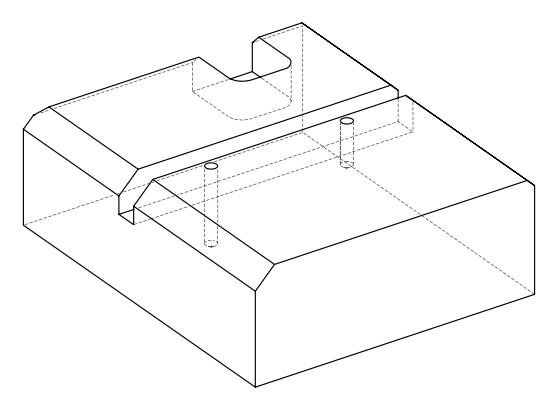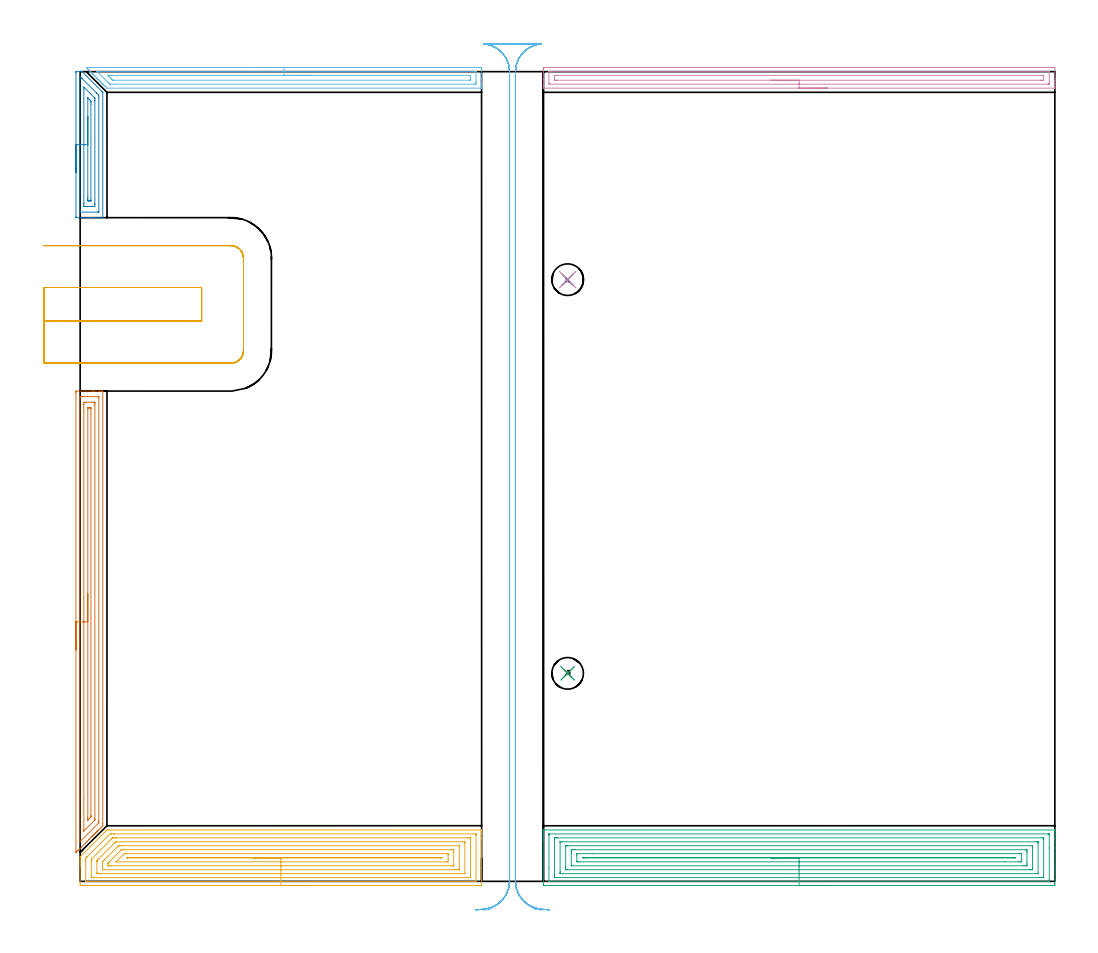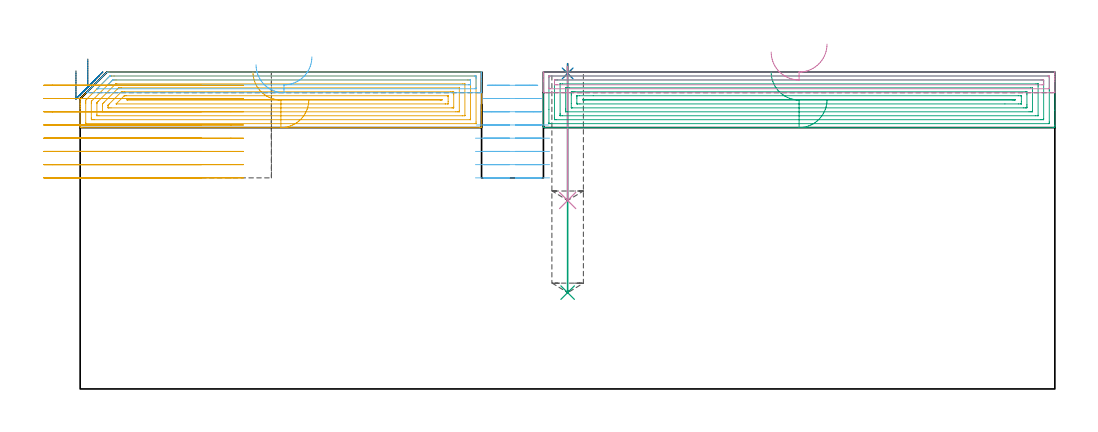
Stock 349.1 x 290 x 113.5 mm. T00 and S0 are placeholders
(PLAN: 12 operations, 3 tool changes, 53.7 min)
(1 SPOT_DRILL | STEP1POCKET | NXT0321_9005460120000 | 0.03 min | 2 mm3)
(2 SPOT_DRILL_1 | STEP1POCKET_1 | NXT0321_9005460120000 | 0.03 min | 0 mm3)
(3 DRILL_BLIND_HOLE_INTO_CENTER | STEP1POCKET | UGT0301_508 | 0.33 min | 7673 mm3)
(4 DRILL_BLIND_HOLE_INTO_CENTER_1 | STEP1POCKET_1 | UGT0301_508 | 0.19 min | 4371 mm3)
(5 AREA_MILL | FG_CHAMFER_SURFACE | UGT0205_001 | 9.24 min | 30035 mm3)
(6 AREA_MILL_1 | FG_CHAMFER_SURFACE_1 | UGT0205_001 | 3.52 min | 4064 mm3)
(7 AREA_MILL_2 | FG_CHAMFER_SURFACE_2 | UGT0205_001 | 5.34 min | 7585 mm3)
(8 AREA_MILL_3 | FG_CHAMFER_SURFACE_3 | UGT0205_001 | 1.78 min | 2482 mm3)
(9 AREA_MILL_4 | FG_CHAMFER_SURFACE_4 | UGT0205_001 | 11.91 min | 37831 mm3)
(10 AREA_MILL_5 | FG_CHAMFER_SURFACE_5 | UGT0205_001 | 4.6 min | 5143 mm3)
(11 MILL_SLOT | SLOT_PARTIAL_RECTANGULAR | UGT0201_094 | Follow Part, ap 5, ae 75% | 5.99 min | 157293 mm3)
(12 MILL_RECTANGULAR_SLOT | SLOT_RECTANGULAR | UGT0201_094 | Follow Part, ap 5, ae 75% | 10.72 min | 239551 mm3)
(TOOL NXT0321_9005460120000 | NC Spot Drill, 142deg, 12mm, Carbide, Uncoated | D12 PA142 FL30 Z2)
(TOOL UGT0301_508 | Carbide Drill 11.3 mm | D11.3 PA118 FL94 Z2)
(TOOL UGT0205_001 | Chamfer Mill 20 x 3 x 45 deg. | D20 FL50 Z2)
(TOOL UGT0201_094 | End mill 20 mm | D20 FL38 Z4)
(OP 1 SPOT_DRILL)
G17 G21 G94 G90
T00 M6
G54
G17 G0 G90 X174.6 Y74.5 S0 M3
G43 Z123.5 H0
G94 G81 G98 Z113.014 F250. R116.5
G80
M5
M2
(OP 2 SPOT_DRILL_1)
G17 G21 G94 G90
T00 M6
G54
G17 G0 G90 X174.6 Y215.5 S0 M3
G43 Z123.5 H0
G94 G81 G98 Z113.014 F250. R116.5
G80
M5
M2
(OP 3 DRILL_BLIND_HOLE_INTO_CENTER)
G17 G21 G94 G90
T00 M6
G54
G17 G0 G90 X174.6 Y74.5 S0 M3
G43 Z123.5 H0
G94 G81 G98 Z34.5 F250. R115.5
G80
M5
M2
(OP 4 DRILL_BLIND_HOLE_INTO_CENTER_1)
G17 G21 G94 G90
T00 M6
G54
G17 G0 G90 X174.6 Y215.5 S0 M3
G43 Z123.5 H0
G94 G81 G98 Z67.5 F250. R115.5
G80
M5
M2
(OP 5 AREA_MILL)
G17 G21 G94 G90
T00 M6
G54
G17 G0 G90 X81.9 Y-1.5 S1061 M3
G43 Z123.5 H0
Z103.6
G94 G1 X81.862 Z102.728 F250.
X81.748 Z101.863
X81.559 Z101.012
X81.297 Z100.18
X80.963 Z99.374
X80.56 Z98.6
X80.092 Z97.864
X79.56 Z97.172
X78.971 Z96.529
X78.328 Z95.94
X77.636 Z95.408
X76.9 Z94.94
X76.126 Z94.537
X75.32 Z94.203
X74.488 Z93.941
X73.636 Z93.752
X72.772 Z93.638
X71.9 Z93.6
X0.59
X0.286 Y-1.497 Z93.602
X0.01 Y-1.492 Z93.606
X0. Y-1.211 Z93.886
Y5.33 Z100.424
Y5.932 Z101.029
Y6.222 Z101.318
Y6.824 Z101.92
Y7.113 Z102.208
Y7.691 Z102.791
Y8.45 Z103.549
X0.001 Y8.608 Z103.707
X0.01 Y8.809 Z103.905
X0.096 Y8.896 Z103.994
X0.145 Y8.945 Z104.043
X9.579 Y18.38 Z113.477
X9.604 Y18.394 Z113.492
X10.395 Y18.4 Z113.5
X143.655
X143.79 Y18.397 Z113.488
X143.793 Y18.355 Z113.447
X143.8 Y18.017 Z113.116
Y17.497 Z112.596
Y16.918 Z112.013
Y15.738 Z110.834
Y15.135 Z110.229
Y4.74 Z99.837
X143.799 Y-1.497 Z93.6
X143.798 Y-1.498 Z93.599
X143.21 Y-1.5 Z93.6
X71.9
Y-0.086 Z95.014
X2.305
X2.17 Y-0.084 Z95.016
X2.08 Y-0.082 Z95.018
X2.015 Y-0.079 Z95.021
X2.01 Y-0.07 Z95.03
X2.007 Y-0.018 Z95.082
X2.001 Y0.354 Z95.454
Y7.113 Z102.213
X2.002 Y7.484 Z102.584
X2.01 Y8.004 Z103.104
X2.02 Y8.358 Z103.458
X2.373 Y8.722 Z103.822
X2.459 Y8.809 Z103.909
X10.395 Y16.744 Z111.844
X10.484 Y16.829 Z111.929
X10.58 Y16.918 Z112.018
X11.226 Y16.979 Z112.079
X11.287 Y16.982 Z112.082
X12.111 Y16.986 Z112.086
X12.178
X141.495
X141.63 Y16.984 Z112.084
X141.72 Y16.982 Z112.082
X141.785 Y16.979 Z112.079
X141.79 Y16.97 Z112.07
X141.793 Y16.918 Z112.018
X141.799 Y16.546 Z111.646
Y0.501 Z95.601
X141.792 Y-0.018 Z95.082
X141.79 Y-0.063 Z95.037
X141.781 Y-0.079 Z95.021
X141.494 Y-0.086 Z95.014
X71.9
Y1.328 Z96.428
X5.047 Y1.329 Z96.429
X4.591 Y1.33 Z96.43
X4.156 Y1.333 Z96.433
X4.02 Y1.335 Z96.435
X4.008 Y1.609 Z96.709
X4.003 Y1.765 Z96.865
X4. Y1.92 Z97.02
Y7.268 Z102.368
X4.006 Y7.636 Z102.736
X4.01 Y7.82 Z102.92
X4.02 Y7.909 Z103.009
X4.106 Y8.004 Z103.104
X4.13 Y8.03 Z103.13
X11.287 Y15.188 Z110.288
X11.572 Y15.465 Z110.565
X11.654 Y15.542 Z110.642
X11.689 Y15.565 Z110.665
X11.747 Y15.567 Z110.667
X12.178 Y15.57 Z110.67
X12.634 Y15.571 Z110.671
X13.069 Y15.572 Z110.672
X138.753 Y15.571 Z110.671
X139.209 Y15.57 Z110.67
X139.644 Y15.567 Z110.667
X139.78 Y15.565 Z110.665
X139.792 Y15.291 Z110.391
X139.797 Y15.135 Z110.235
X139.799 Y14.98 Z110.08
X139.8 Y1.609 Z96.709
X139.796 Y1.453 Z96.553
X139.79 Y1.35 Z96.45
X139.785 Y1.334 Z96.434
X139.779 Y1.332 Z96.432
X139.753 Y1.33 Z96.43
X139.644 Y1.329 Z96.429
X71.9 Y1.328 Z96.428
Y2.743 Z97.843
X6.743
X6.022 Y2.749 Z97.849
X6.01 Y2.751 Z97.851
X6.006 Y2.769 Z97.869
X6.002 Y2.817 Z97.917
X6. Y2.912 Z98.012
Y3.103 Z98.203
Y7.051 Z102.151
X6.001 Y7.113 Z102.213
X6.005 Y7.32 Z102.42
X6.01 Y7.423 Z102.523
X6.026 Y7.466 Z102.566
X6.057 Y7.5 Z102.6
X6.247 Y7.696 Z102.796
X6.553 Y8.004 Z103.104
X12.178 Y13.629 Z108.729
X12.488 Y13.934 Z109.034
X12.688 Y14.127 Z109.227
X12.722 Y14.151 Z109.251
X12.768 Y14.153 Z109.253
X12.868 Y14.156 Z109.256
X13.069 Y14.157 Z109.257
X13.156
X137.057
X137.778 Y14.151 Z109.251
X137.79 Y14.149 Z109.249
X137.794 Y14.131 Z109.231
X137.798 Y14.083 Z109.183
X137.8 Y13.988 Z109.088
Y13.796 Z108.896
Y2.925 Z98.025
X137.798 Y2.821 Z97.921
X137.794 Y2.77 Z97.87
X137.79 Y2.75 Z97.85
X137.77 Y2.748 Z97.848
X136.97 Y2.743 Z97.843
X136.883
X71.9
Y4.157 Z99.257
X8.003
X8.001 Y4.159 Z99.259
X8. Y6.222 Z101.322
X8.003 Y6.831 Z101.931
X8.01 Y6.973 Z102.073
X8.014 Y7.004 Z102.104
X8.039 Y7.033 Z102.133
X8.114 Y7.113 Z102.213
X8.362 Y7.364 Z102.464
X8.613 Y7.615 Z102.715
X13.265 Y12.266 Z107.366
X13.463 Y12.461 Z107.561
X13.716 Y12.706 Z107.806
X13.754 Y12.736 Z107.836
X13.82 Y12.738 Z107.838
X13.961 Y12.74 Z107.84
X14.571 Y12.743 Z107.843
X14.852
X135.797
X135.799 Y12.741 Z107.841
Y4.439 Z99.539
X135.798 Y4.286 Z99.386
X135.794 Y4.209 Z99.309
X135.79 Y4.173 Z99.273
X135.783 Y4.164 Z99.264
X135.751 Y4.162 Z99.262
X135.468 Y4.158 Z99.258
X135.187 Y4.157 Z99.257
X134.578
X71.9
Y5.571 Z100.671
X11.046
X10.395 Y5.572 Z100.672
X10.151 Y5.574 Z100.674
X10.048 Y5.578 Z100.678
X10.009 Y5.584 Z100.684
X10.007 Y5.606 Z100.706
X10.002 Y5.724 Z100.824
Y6.222 Z101.322
X10.005 Y6.419 Z101.519
X10.01 Y6.517 Z101.617
X10.018 Y6.558 Z101.658
X10.037 Y6.58 Z101.68
X10.395 Y6.947 Z102.047
X10.478 Y7.03 Z102.13
X14.49 Y11.041 Z106.141
X14.612 Y11.162 Z106.262
X14.712 Y11.257 Z106.357
X14.777 Y11.317 Z106.417
X14.852 Y11.322 Z106.422
X15.097 Y11.325 Z106.425
X15.744 Y11.328 Z106.428
X15.985 Y11.329 Z106.429
X132.754
X133.405 Y11.328 Z106.428
X133.649 Y11.325 Z106.425
X133.752 Y11.322 Z106.422
X133.791 Y11.316 Z106.416
X133.793 Y11.294 Z106.394
X133.798 Y11.176 Z106.276
X133.8 Y10.678 Z105.778
Y10.283 Z105.383
X133.799 Y5.827 Z100.927
X133.795 Y5.694 Z100.794
X133.79 Y5.59 Z100.69
X133.783 Y5.577 Z100.677
X133.769 Y5.575 Z100.675
X133.73 Y5.573 Z100.673
X133.405 Y5.571 Z100.671
X133.164
X71.9
Y6.985 Z102.085
X13.069 Y6.986 Z102.086
X12.942 Y6.987 Z102.087
X12.907 Y6.989 Z102.089
X12.9 Y6.99 Z102.09
X12.926 Y7.021 Z102.121
X12.981 Y7.083 Z102.183
X13.01 Y7.113 Z102.213
X13.04 Y7.143 Z102.243
X15.744 Y9.845 Z104.945
X15.799 Y9.892 Z104.992
X15.82 Y9.908 Z105.008
X15.84 Y9.91 Z105.01
X15.935 Y9.913 Z105.013
X16.125 Y9.914 Z105.014
X16.507 Y9.915 Z105.015
X131.495 Y9.914 Z105.014
X131.622 Y9.913 Z105.013
X131.749 Y9.91 Z105.01
X131.779 Y9.908 Z105.008
X131.79 Y9.892 Z104.992
X131.795 Y9.846 Z104.946
X131.798 Y9.787 Z104.887
X131.8 Y9.609 Z104.709
Y7.827 Z102.927
X131.793 Y7.113 Z102.213
X131.79 Y7.025 Z102.125
X131.783 Y6.992 Z102.092
X131.745 Y6.99 Z102.09
X131.622 Y6.988 Z102.088
X130.858 Y6.985 Z102.085
X130.73
X71.9
Y8.399 Z103.499
X17.03 Y8.4 Z103.5
X16.98 Y8.401 Z103.501
X16.88 Y8.407 Z103.507
X16.772 Y8.415 Z103.515
X16.801 Y8.448 Z103.548
X16.832 Y8.479 Z103.579
X16.846 Y8.488 Z103.588
X16.88 Y8.493 Z103.593
X16.98 Y8.499 Z103.599
X17.031 Y8.5 Z103.6
X128.948
X129.347 Y8.497 Z103.597
X129.443 Y8.493 Z103.593
X129.749 Y8.45 Z103.55
X129.438 Y8.406 Z103.506
X129.049 Y8.401 Z103.501
X128.948 Y8.4 Z103.5
X71.9 Y8.399 Z103.499
X71.028 Z103.538
X70.164 Z103.651
X69.312 Z103.84
X68.48 Z104.103
X67.674 Z104.436
X66.9 Z104.839
X66.164 Z105.308
X65.472 Z105.839
X64.829 Z106.428
X64.24 Z107.072
X63.708 Z107.764
X63.24 Z108.499
X62.837 Z109.273
X62.503 Z110.079
X62.241 Z110.911
X62.052 Z111.763
X61.938 Z112.628
X61.9 Z113.499
G0 Z123.5
M5
M2
(OP 6 AREA_MILL_1)
G17 G21 G94 G90
T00 M6
G54
G17 G0 G90 X63. Y291.5 S1061 M3
G43 Z123.5 H0
Z116.1
G94 G1 X63.038 Z115.228 F250.
X63.152 Z114.364
X63.341 Z113.512
X63.603 Z112.68
X63.937 Z111.874
X64.34 Z111.1
X64.808 Z110.364
X65.34 Z109.672
X65.929 Z109.029
X66.572 Z108.44
X67.264 Z107.908
X68. Z107.44
X68.774 Z107.037
X69.58 Z106.703
X70.412 Z106.441
X71.263 Z106.252
X72.128 Z106.138
X73. Z106.1
X142.59
X143.174 Y291.498 Z106.102
X143.751 Y291.493 Z106.104
X143.792 Y291.492 Z106.106
X143.8 Y290.918 Z106.679
Y287.355 Z110.24
Y285.93 Z111.666
Y285.573 Z112.022
Y284.859 Z112.741
Y284.567 Z113.033
Y284.155 Z113.436
X143.79 Y284.103 Z113.488
X143.621 Y284.1 Z113.5
X9.978
X9.597 Y284.105 Z113.491
X9.484 Y284.215 Z113.382
X9.016 Y284.682 Z112.914
X8.951 Y284.748 Z112.851
X8.786 Y284.914 Z112.685
X8.719 Y284.979 Z112.617
X8.656 Y285.044 Z112.555
X8.488 Y285.212 Z112.387
X8.422 Y285.276 Z112.32
X8.36 Y285.34 Z112.259
X8.19 Y285.51 Z112.089
X8.125 Y285.573 Z112.024
X8.064 Y285.636 Z111.963
X7.892 Y285.808 Z111.791
X7.829 Y285.87 Z111.727
X7.768 Y285.932 Z111.667
X7.594 Y286.106 Z111.493
X7.532 Y286.167 Z111.43
X7.472 Y286.228 Z111.371
X7.296 Y286.404 Z111.195
X7.235 Y286.464 Z111.133
X7.176 Y286.523 Z111.076
X6.998 Y286.702 Z110.897
X6.938 Y286.761 Z110.836
X6.88 Y286.819 Z110.78
X6.7 Y287. Z110.599
X6.641 Y287.058 Z110.539
X6.584 Y287.115 Z110.484
X6.402 Y287.298 Z110.301
X6.344 Y287.355 Z110.242
X6.288 Y287.411 Z110.188
X6.104 Y287.596 Z110.003
X6.047 Y287.652 Z109.945
X5.992 Y287.707 Z109.892
X5.806 Y287.894 Z109.705
X5.75 Y287.948 Z109.648
X5.697 Y288.003 Z109.596
X5.508 Y288.192 Z109.407
X5.453 Y288.245 Z109.351
X5.401 Y288.299 Z109.3
X5.21 Y288.49 Z109.109
X5.156 Y288.542 Z109.055
X5.105 Y288.595 Z109.004
X4.912 Y288.788 Z108.811
X4.859 Y288.839 Z108.758
X4.809 Y288.891 Z108.708
X4.614 Y289.085 Z108.513
X4.562 Y289.136 Z108.461
X4.513 Y289.187 Z108.412
X4.316 Y289.383 Z108.215
X4.266 Y289.433 Z108.164
X4.217 Y289.482 Z108.117
X4.018 Y289.681 Z107.918
X3.969 Y289.73 Z107.867
X3.921 Y289.778 Z107.821
X3.72 Y289.979 Z107.62
X3.672 Y290.027 Z107.57
X3.625 Y290.074 Z107.525
X3.422 Y290.277 Z107.322
X3.375 Y290.324 Z107.273
X3.329 Y290.37 Z107.229
X3.124 Y290.575 Z107.024
X3.078 Y290.621 Z106.976
X3.033 Y290.666 Z106.933
X2.826 Y290.873 Z106.726
X2.781 Y290.918 Z106.679
X2.652 Y291.048 Z106.552
X2.528 Y291.172 Z106.428
X2.336 Y291.363 Z106.235
X2.23 Y291.473 Z106.125
X2.217 Y291.494 Z106.103
X2.23 Y291.499 Z106.099
X2.437 Y291.5 Z106.1
X73.
Y290.086 Z107.514
X141.445 Y290.085 Z107.515
X141.563 Y290.083 Z107.517
X141.789 Y290.079 Z107.521
X141.791 Y290.027 Z107.573
X141.798 Y289.616 Z107.984
X141.8 Y286.464 Z111.136
X141.799 Y286.052 Z111.548
X141.792 Y285.573 Z112.027
X141.79 Y285.528 Z112.072
X141.621 Y285.52 Z112.08
X141.504 Y285.516 Z112.084
X141.445 Y285.515 Z112.085
X141.386 Y285.514 Z112.086
X10.872 Y285.515 Z112.085
X10.813 Y285.516 Z112.084
X10.695 Y285.521 Z112.079
X10.637 Y285.525 Z112.075
X10.618 Y285.539 Z112.061
X10.58 Y285.573 Z112.027
X9.978 Y286.172 Z111.428
X9.686 Y286.464 Z111.136
X6.123 Y290.027 Z107.573
X6.084 Y290.067 Z107.533
X6.075 Y290.079 Z107.521
Y290.08 Z107.52
X6.088 Y290.082 Z107.518
X6.166 Y290.084 Z107.516
X6.284 Y290.086 Z107.514
X6.343
X73.
Y288.672 Z108.928
X139.171 Y288.671 Z108.929
X139.598 Y288.669 Z108.931
X139.74 Y288.667 Z108.933
X139.783 Y288.665 Z108.935
X139.79 Y288.58 Z109.02
X139.795 Y288.447 Z109.153
X139.799 Y288.245 Z109.355
X139.8 Y288.044 Z109.556
Y287.355 Z110.245
X139.799 Y287.155 Z110.445
X139.791 Y286.953 Z110.647
X139.789 Y286.934 Z110.666
X139.783 Y286.932 Z110.668
X139.758 Y286.93 Z110.67
X139.705 Y286.929 Z110.671
X139.598
X12.192
X11.766 Y286.932 Z110.668
X11.706 Y286.935 Z110.665
X11.673 Y286.938 Z110.662
X11.641 Y286.968 Z110.632
X11.507 Y287.096 Z110.504
X11.245 Y287.355 Z110.245
X10.872 Y287.728 Z109.872
X10.356 Y288.245 Z109.355
X9.978 Y288.628 Z108.972
X9.95 Y288.665 Z108.935
X9.978 Y288.666 Z108.934
X10.445 Y288.67 Z108.93
X10.872 Y288.671 Z108.929
X11.338 Y288.672 Z108.928
X73.
X73.872 Z108.967
X74.736 Z109.08
X75.588 Z109.269
X76.42 Z109.532
X77.226 Z109.865
X78. Z110.268
X78.736 Z110.737
X79.428 Z111.268
X80.071 Z111.857
X80.66 Z112.501
X81.191 Z113.193
X81.66 Z113.928
X82.063 Z114.702
X82.397 Z115.508
X82.659 Z116.34
X82.848 Z117.192
X82.962 Z118.057
X83. Z118.928
G0 Z123.5
M5
M2
(OP 7 AREA_MILL_2)
G17 G21 G94 G90
T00 M6
G54
G17 G0 G90 X-1.5 Y82.95 S1061 M3
G43 Z123.5 H0
Z113.9
G94 G1 Y82.988 Z113.028 F250.
Y83.102 Z112.164
Y83.291 Z111.312
Y83.553 Z110.48
Y83.887 Z109.674
Y84.29 Z108.9
Y84.758 Z108.164
Y85.29 Z107.472
Y85.879 Z106.829
Y86.522 Z106.24
Y87.214 Z105.708
Y87.95 Z105.24
Y88.724 Z104.837
Y89.53 Z104.503
Y90.362 Z104.241
Y91.214 Z104.052
Y92.078 Z103.938
Y92.95 Z103.9
Y175.003
X-1.495 Y175.485 Z103.903
X-1.491 Y175.59 Z103.906
X-1.382 Y175.6 Z104.015
X4.178 Z109.573
X4.758 Z110.156
X5.057 Z110.453
X6.813 Z112.208
X7.41 Z112.809
X7.823 Z113.222
X7.964 Y175.597 Z113.356
X8.098 Y175.59 Z113.489
X8.1 Y175.448 Z113.5
Y20.708
X8.094 Y19.899 Z113.492
X8.015 Y19.816 Z113.413
X7.253 Y19.051 Z112.649
X6.511 Y18.31 Z111.908
X6.374 Y18.172 Z111.77
X6.234 Y18.032 Z111.631
X6.078 Y17.877 Z111.476
X5.935 Y17.733 Z111.331
X5.788 Y17.587 Z111.185
X5.645 Y17.444 Z111.043
X5.496 Y17.294 Z110.891
X5.342 Y17.141 Z110.739
X5.213 Y17.012 Z110.611
X5.057 Y16.854 Z110.452
X4.896 Y16.695 Z110.294
X4.78 Y16.579 Z110.178
X4.618 Y16.415 Z110.012
X4.45 Y16.249 Z109.848
X4.178 Y15.977 Z109.576
X4.005 Y15.803 Z109.401
X3.442 Y15.242 Z108.842
X3.113 Y14.911 Z108.509
X2.507 Y14.307 Z107.907
X1.836 Y13.636 Z107.235
X0.436 Y12.235 Z105.835
X-0.602 Y11.197 Z104.797
X-0.799 Y11. Z104.598
X-0.902 Y10.897 Z104.496
X-1.349 Y10.452 Z104.05
X-1.493 Y10.319 Z103.906
X-1.5 Y10.452 Z103.9
Y10.47
Y92.95
X-0.086 Z105.314
X-0.085 Y173.089 Z105.315
X-0.084 Y173.219 Z105.316
X-0.079 Y173.59 Z105.321
X0.292 Y173.598 Z105.692
X0.665 Y173.599 Z106.065
X1.168 Y173.6 Z106.568
X6.612 Y173.599 Z112.012
X6.638 Y173.598 Z112.038
X6.665 Y173.592 Z112.065
X6.679 Y173.587 Z112.079
X6.681 Y173.567 Z112.081
X6.685 Y173.349 Z112.085
X6.686 Y21.6 Z112.086
X6.684 Y21.219 Z112.084
X6.681 Y21.029 Z112.081
X6.678 Y20.939 Z112.078
X6.633 Y20.891 Z112.033
X6.457 Y20.708 Z111.857
X0.07 Y14.32 Z105.47
X-0.002 Y14.25 Z105.398
X-0.072 Y14.187 Z105.328
X-0.079 Y14.183 Z105.321
X-0.081 Y14.224 Z105.319
X-0.085 Y14.334 Z105.315
X-0.086 Y29.573 Z105.314
Y92.95
X1.328 Z106.728
X1.329 Y170.761 Z106.729
X1.331 Y171.435 Z106.731
X1.333 Y171.544 Z106.733
X1.335 Y171.589 Z106.735
X1.386 Y171.595 Z106.786
X1.543 Y171.598 Z106.943
X2.259 Y171.6 Z107.659
X4.016 Z109.416
X4.895 Z110.295
X5.057 Y171.597 Z110.457
X5.219 Y171.592 Z110.619
X5.26 Y171.59 Z110.66
X5.265 Y171.564 Z110.665
X5.268 Y171.508 Z110.668
X5.27 Y171.435 Z110.67
X5.271 Y171.217 Z110.671
X5.272 Y170.543 Z110.672
X5.271 Y22.492 Z110.671
X5.27 Y22.275 Z110.67
X5.267 Y22.056 Z110.667
X5.265 Y21.996 Z110.665
X5.25 Y21.961 Z110.65
X5.199 Y21.906 Z110.599
X5.057 Y21.757 Z110.457
X1.333 Y18.032 Z106.733
X1.33 Z106.73
Y18.036
X1.329 Y18.25 Z106.729
X1.328 Y92.95 Z106.728
X2.743 Z108.143
Y169.325
X2.745 Y169.514 Z108.145
X2.748 Y169.581 Z108.148
X2.75 Y169.59 Z108.15
X2.758 Y169.594 Z108.158
X2.783 Y169.597 Z108.183
X2.886 Y169.599 Z108.286
X3.3 Y169.6 Z108.7
X3.351 Z108.751
X3.717 Y169.596 Z109.117
X3.808 Y169.593 Z109.208
X3.848 Y169.59 Z109.248
X3.85 Y169.562 Z109.25
X3.853 Y169.479 Z109.253
X3.857 Y169.086 Z109.257
Y23.71
X3.856 Y23.384 Z109.256
X3.853 Y23.101 Z109.253
X3.85 Y23.032 Z109.25
X3.845 Y23.005 Z109.245
X3.828 Y22.985 Z109.228
X3.762 Y22.915 Z109.162
X3.3 Y22.449 Z108.7
X2.877 Y22.03 Z108.277
X2.821 Y21.978 Z108.221
X2.75 Y21.915 Z108.15
X2.747 Y22.01 Z108.147
X2.744 Y22.164 Z108.144
X2.743 Y22.492 Z108.143
Y23.058
Y92.95
Y93.822 Z108.181
Y94.686 Z108.295
Y95.538 Z108.483
Y96.37 Z108.746
Y97.176 Z109.08
Y97.95 Z109.482
Y98.686 Z109.951
Y99.378 Z110.482
Y100.021 Z111.072
Y100.61 Z111.715
Y101.142 Z112.407
Y101.61 Z113.143
Y102.013 Z113.916
Y102.347 Z114.722
Y102.609 Z115.554
Y102.798 Z116.406
Y102.912 Z117.271
Y102.95 Z118.143
G0 Z123.5
M5
M2
(OP 8 AREA_MILL_3)
G17 G21 G94 G90
T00 M6
G54
G17 G0 G90 X-1.5 Y253.85 S1061 M3
G43 Z123.5 H0
Z113.9
G94 G1 Y253.888 Z113.028 F250.
Y254.002 Z112.164
Y254.191 Z111.312
Y254.453 Z110.48
Y254.787 Z109.674
Y255.19 Z108.9
Y255.658 Z108.164
Y256.19 Z107.472
Y256.779 Z106.829
Y257.422 Z106.24
Y258.114 Z105.708
Y258.85 Z105.24
Y259.624 Z104.837
Y260.43 Z104.503
Y261.262 Z104.241
Y262.114 Z104.052
Y262.978 Z103.938
Y263.85 Z103.9
Y289.71
X-1.495 Y289.946 Z103.905
X-1.492 Y289.999 Z103.907
X0.453 Y290. Z105.852
X0.665 Y289.994 Z106.063
X0.696 Y289.993 Z106.094
X0.754 Y289.946 Z106.153
X7.831 Y282.869 Z113.23
X7.968 Y282.731 Z113.367
X8.097 Y282.595 Z113.489
X8.1 Y282.427 Z113.5
Y237.754
X8.095 Y237.71 Z113.493
X8.001 Y237.7 Z113.399
X4.072 Z109.471
X3.3 Z108.693
X-1.31 Z104.086
X-1.481 Y237.703 Z103.915
X-1.492 Y237.71 Z103.904
X-1.498 Y237.72 Z103.898
X-1.5 Y238.196 Z103.9
Y263.85
X-0.086 Z105.314
Y287.606
X-0.085 Y287.735 Z105.315
X-0.082 Y287.89 Z105.318
X-0.079 Y287.966 Z105.321
X-0.073 Y287.99 Z105.327
X-0.041 Y287.992 Z105.359
X0.087 Y287.993 Z105.487
X0.221 Y287.99 Z105.621
X0.256 Y287.982 Z105.656
X0.293 Y287.95 Z105.693
X0.367 Y287.88 Z105.767
X0.516 Y287.735 Z105.916
X0.665 Y287.586 Z106.065
X5.822 Y282.427 Z111.222
X5.935 Y282.312 Z111.335
X6.679 Y281.542 Z112.079
X6.685 Y280.787 Z112.085
Y280.658
Y239.965
X6.683 Y239.776 Z112.083
X6.681 Y239.73 Z112.081
X6.68 Y239.715 Z112.08
X6.637 Y239.71 Z112.037
X6.461 Y239.705 Z111.861
X6.198 Y239.701 Z111.598
X0.049 Z105.449
X-0.037 Y239.703 Z105.363
X-0.071 Y239.708 Z105.329
X-0.079 Y239.711 Z105.321
X-0.082 Y239.723 Z105.318
X-0.084 Y239.76 Z105.316
X-0.086 Y239.836 Z105.314
Y239.965
Y263.85
X1.328 Z106.728
X1.329 Y284.196 Z106.729
X1.33 Y284.411 Z106.73
X1.332 Y284.442 Z106.732
X1.333 Y284.448 Z106.733
X1.36 Y284.429 Z106.76
X1.481 Y284.316 Z106.881
X1.543 Y284.257 Z106.943
X5.057 Y280.743 Z110.457
X5.14 Y280.658 Z110.54
X5.221 Y280.568 Z110.621
X5.265 Y280.517 Z110.665
X5.267 Y280.495 Z110.667
X5.269 Y280.444 Z110.669
X5.271 Y279.773 Z110.671
Y279.557
Y242.619
X5.27 Y242.404 Z110.67
X5.264 Y241.734 Z110.664
X5.087 Y241.704 Z110.487
X5.057 Y241.702 Z110.457
X4.212 Y241.7 Z109.612
X2.456 Z107.856
X1.576 Y241.702 Z106.976
X1.543 Y241.705 Z106.943
X1.335 Y241.734 Z106.735
X1.333 Y241.947 Z106.733
X1.329 Y242.619 Z106.729
Y242.835
X1.328 Y263.85 Z106.728
X2.743 Z108.143
Y280.334
X2.745 Y280.522 Z108.145
X2.746 Y280.588 Z108.146
X2.747 Y280.592 Z108.147
X2.777 Y280.567 Z108.177
X2.843 Y280.504 Z108.243
X3.025 Y280.325 Z108.425
X3.3 Y280.051 Z108.7
X3.575 Y279.773 Z108.975
X3.85 Y279.487 Z109.25
X3.854 Y279.215 Z109.254
X3.856 Y278.889 Z109.256
X3.857 Y278.327 Z109.257
Y244.388
X3.854 Y243.83 Z109.254
X3.851 Y243.748 Z109.251
X3.849 Y243.71 Z109.249
X3.812 Y243.708 Z109.212
X3.642 Y243.704 Z109.042
X3.3 Y243.701 Z108.7
X3.104 Z108.504
X2.894 Y243.706 Z108.294
X2.788 Y243.71 Z108.188
X2.749 Y243.717 Z108.149
X2.748 Y243.747 Z108.148
X2.744 Y244.063 Z108.144
X2.743 Y244.388 Z108.143
Y244.95
Y263.85
Y264.722 Z108.181
Y265.586 Z108.295
Y266.438 Z108.483
Y267.27 Z108.746
Y268.076 Z109.08
Y268.85 Z109.482
Y269.586 Z109.951
Y270.278 Z110.482
Y270.921 Z111.072
Y271.51 Z111.715
Y272.042 Z112.407
Y272.51 Z113.143
Y272.913 Z113.916
Y273.247 Z114.722
Y273.509 Z115.554
Y273.698 Z116.406
Y273.812 Z117.271
Y273.85 Z118.143
G0 Z123.5
M5
M2
(OP 9 AREA_MILL_4)
G17 G21 G94 G90
T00 M6
G54
G17 G0 G90 X267.5 Y-1.5 S1061 M3
G43 Z123.5 H0
Z103.6
G94 G1 X267.462 Z102.728 F250.
X267.348 Z101.863
X267.159 Z101.012
X266.897 Z100.18
X266.563 Z99.374
X266.16 Z98.6
X265.692 Z97.864
X265.16 Z97.172
X264.571 Z96.529
X263.928 Z95.94
X263.236 Z95.408
X262.5 Z94.94
X261.726 Z94.537
X260.92 Z94.203
X260.088 Z93.941
X259.236 Z93.752
X258.372 Z93.638
X257.5 Z93.6
X166.501
X166.196 Y-1.496 Z93.602
X165.91 Y-1.492 Z93.606
X165.9 Y-1.2 Z93.897
Y14.535 Z109.63
Y15.135 Z110.229
Y15.717 Z110.814
Y16.027 Z111.123
Y16.608 Z111.705
Y16.918 Z112.013
Y17.538 Z112.637
Y17.99 Z113.089
X165.904 Y18.351 Z113.442
X165.906 Y18.385 Z113.476
X165.909 Y18.397 Z113.488
X166.055 Y18.4 Z113.5
X348.945
X349.09 Y18.397 Z113.488
X349.092 Y18.352 Z113.444
X349.1 Y17.989 Z113.089
Y17.538 Z112.637
Y16.918 Z112.013
Y15.717 Z110.814
Y15.135 Z110.229
Y4.73 Z99.827
Y-0.619 Z94.478
X349.098 Y-0.91 Z94.188
X349.093 Y-1.492 Z93.606
X349.083 Y-1.493 Z93.604
X348.499 Y-1.5 Z93.6
X257.5
Y-0.086 Z95.014
X168.285 Y-0.085 Z95.015
X168.218 Y-0.084 Z95.016
X168.083 Y-0.079 Z95.021
X167.91 Y-0.067 Z95.033
X167.908 Y-0.018 Z95.082
X167.901 Y0.365 Z95.465
X167.9 Y4.95 Z100.05
Y16.412 Z111.512
X167.904 Y16.918 Z112.018
X167.907 Y16.965 Z112.065
X167.909 Y16.973 Z112.073
X167.927 Y16.979 Z112.079
X168.015 Y16.982 Z112.082
X168.15 Y16.985 Z112.085
X346.715
X346.782 Y16.984 Z112.084
X346.917 Y16.979 Z112.079
X347.09 Y16.967 Z112.067
X347.092 Y16.918 Z112.018
X347.098 Y16.535 Z111.635
X347.1 Y11.95 Z107.05
Y0.488 Z95.588
X347.097 Y-0.018 Z95.082
X347.094 Y-0.065 Z95.035
X347.091 Y-0.073 Z95.027
X347.073 Y-0.079 Z95.021
X346.985 Y-0.082 Z95.018
X346.85 Y-0.085 Z95.015
X257.5 Y-0.086 Z95.014
Y1.328 Z96.428
X170.506 Y1.329 Z96.429
X170.07 Y1.332 Z96.432
X169.926 Y1.335 Z96.435
X169.91 Y1.337 Z96.437
X169.906 Y1.392 Z96.492
X169.902 Y1.482 Z96.582
X169.9 Y1.934 Z97.034
X169.901 Y15.135 Z110.235
X169.902 Y15.303 Z110.403
X169.91 Y15.474 Z110.574
X169.916 Y15.565 Z110.665
X169.961 Y15.567 Z110.667
X170.07 Y15.569 Z110.669
X170.526 Y15.571 Z110.671
X170.962
X344.494
X344.93 Y15.568 Z110.668
X345.074 Y15.565 Z110.665
X345.09 Y15.563 Z110.663
X345.094 Y15.508 Z110.608
X345.098 Y15.418 Z110.518
X345.099 Y15.305 Z110.405
X345.1 Y15.135 Z110.235
X345.099 Y1.765 Z96.865
X345.098 Y1.597 Z96.697
X345.09 Y1.426 Z96.526
X345.084 Y1.335 Z96.435
X345.039 Y1.333 Z96.433
X344.93 Y1.331 Z96.431
X344.474 Y1.329 Z96.429
X344.038 Y1.328 Z96.428
X257.5
Y2.743 Z97.843
X172.659
X171.934 Y2.748 Z97.848
X171.917 Y2.749 Z97.849
X171.91 Y2.758 Z97.858
X171.906 Y2.806 Z97.906
X171.902 Y2.905 Z98.005
X171.901 Y3.104 Z98.204
X171.9 Y3.501 Z98.601
X171.901 Y13.987 Z109.087
X171.903 Y14.092 Z109.192
X171.907 Y14.144 Z109.244
X171.91 Y14.151 Z109.251
X171.916 Y14.154 Z109.254
X171.942 Y14.156 Z109.256
X172.746 Y14.157 Z109.257
X342.341
X343.066 Y14.152 Z109.252
X343.083 Y14.151 Z109.251
X343.09 Y14.142 Z109.242
X343.094 Y14.094 Z109.194
X343.098 Y13.995 Z109.095
X343.099 Y13.796 Z108.896
X343.1 Y13.399 Z108.499
X343.099 Y2.913 Z98.013
X343.097 Y2.808 Z97.908
X343.093 Y2.756 Z97.856
X343.09 Y2.749 Z97.849
X343.084 Y2.746 Z97.846
X343.058 Y2.744 Z97.844
X342.254 Y2.743 Z97.843
X257.5
Y4.157 Z99.257
X174.53
X173.917 Y4.16 Z99.26
X173.914 Y4.163 Z99.263
X173.905 Y4.173 Z99.273
X173.902 Y4.439 Z99.539
X173.9 Y5.069 Z100.169
Y5.33 Z100.43
X173.901 Y12.461 Z107.561
X173.903 Y12.619 Z107.719
X173.907 Y12.697 Z107.797
X173.909 Y12.731 Z107.831
X173.967 Y12.736 Z107.836
X174.251 Y12.74 Z107.84
X174.53 Y12.742 Z107.842
X175.141 Y12.743 Z107.843
X340.47
X341.083 Y12.74 Z107.84
X341.086 Y12.737 Z107.837
X341.095 Y12.727 Z107.827
X341.098 Y12.461 Z107.561
X341.1 Y11.831 Z106.931
Y11.57 Z106.67
X341.099 Y4.439 Z99.539
X341.097 Y4.281 Z99.381
X341.094 Y4.203 Z99.303
X341.091 Y4.169 Z99.269
X341.033 Y4.164 Z99.264
X340.749 Y4.159 Z99.259
X340.47 Y4.158 Z99.258
X339.86 Y4.157 Z99.257
X257.5
Y5.571 Z100.671
X176.315 Y5.572 Z100.672
X176.071 Y5.574 Z100.674
X175.957 Y5.578 Z100.678
X175.91 Y5.581 Z100.681
X175.908 Y5.608 Z100.708
X175.902 Y5.743 Z100.843
X175.9 Y7.113 Z102.213
Y10.201 Z105.301
X175.901 Y10.678 Z105.778
X175.903 Y11.09 Z106.19
X175.91 Y11.231 Z106.331
X175.917 Y11.322 Z106.422
X175.99 Y11.324 Z106.424
X176.315 Y11.327 Z106.427
X176.556 Y11.328 Z106.428
X177.207 Y11.329 Z106.429
X338.685 Y11.328 Z106.428
X338.929 Y11.326 Z106.426
X339.043 Y11.322 Z106.422
X339.09 Y11.319 Z106.419
X339.092 Y11.292 Z106.392
X339.098 Y11.157 Z106.257
X339.1 Y10.678 Z105.778
Y10.264 Z105.364
Y6.699 Z101.799
X339.099 Y6.222 Z101.322
X339.097 Y5.81 Z100.91
X339.09 Y5.669 Z100.769
X339.083 Y5.578 Z100.678
X339.01 Y5.576 Z100.676
X338.685 Y5.573 Z100.673
X338.444 Y5.571 Z100.671
X337.793
X257.5
Y6.985 Z102.085
X178.991
X178.226 Y6.986 Z102.086
X178.099 Y6.988 Z102.088
X177.972 Y6.992 Z102.092
X177.91 Y7. Z102.1
X177.906 Y7.047 Z102.147
X177.903 Y7.113 Z102.213
X177.9 Y7.311 Z102.411
Y9.094 Z104.194
X177.905 Y9.787 Z104.887
X177.908 Y9.886 Z104.986
X177.91 Y9.905 Z105.005
X177.931 Y9.909 Z105.009
X177.974 Y9.912 Z105.012
X178.099 Y9.914 Z105.014
X178.864 Y9.915 Z105.015
X183.774
X336.009
X336.774 Y9.913 Z105.013
X336.901 Y9.911 Z105.011
X337.028 Y9.908 Z105.008
X337.091 Y9.9 Z105.
X337.094 Y9.853 Z104.953
X337.097 Y9.787 Z104.887
X337.1 Y9.589 Z104.689
Y7.806 Z102.906
X337.095 Y7.113 Z102.213
X337.092 Y7.014 Z102.114
X337.09 Y6.995 Z102.095
X337.069 Y6.991 Z102.091
X337.026 Y6.988 Z102.088
X336.901 Y6.986 Z102.086
X336.137 Y6.985 Z102.085
X331.222
X257.5
Y8.4 Z103.5
X180.776
X180.376 Y8.403 Z103.503
X180.28 Y8.407 Z103.507
X179.954 Y8.45 Z103.55
X180.285 Y8.494 Z103.594
X180.674 Y8.499 Z103.599
X180.776 Y8.5 Z103.6
X334.225
X334.624 Y8.497 Z103.597
X334.72 Y8.493 Z103.593
X335.046 Y8.45 Z103.55
X334.715 Y8.406 Z103.506
X334.62 Y8.404 Z103.504
X334.225 Y8.401 Z103.501
X333.829 Y8.4 Z103.5
X257.5
X256.628 Z103.538
X255.764 Z103.651
X254.912 Z103.84
X254.08 Z104.103
X253.274 Z104.436
X252.5 Z104.839
X251.764 Z105.308
X251.072 Z105.839
X250.429 Z106.428
X249.84 Z107.072
X249.308 Z107.764
X248.84 Z108.5
X248.437 Z109.273
X248.103 Z110.079
X247.841 Z110.911
X247.652 Z111.763
X247.538 Z112.628
X247.5 Z113.5
G0 Z123.5
M5
M2
(OP 10 AREA_MILL_5)
G17 G21 G94 G90
T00 M6
G54
G17 G0 G90 X267.5 Y284.1 S1061 M3
G43 Z123.5 H0
G94 G1 X267.462 Z122.628 F250.
X267.348 Z121.763
X267.159 Z120.912
X266.897 Z120.08
X266.563 Z119.274
X266.16 Z118.5
X265.692 Z117.764
X265.16 Z117.072
X264.571 Z116.429
X263.928 Z115.839
X263.236 Z115.308
X262.5 Z114.84
X261.726 Z114.437
X260.92 Z114.103
X260.088 Z113.841
X259.236 Z113.652
X258.372 Z113.538
X257.5 Z113.5
X166.055
X165.91 Y284.102 Z113.488
X165.907 Y284.145 Z113.446
X165.9 Y284.505 Z113.094
Y284.954 Z112.646
Y285.573 Z112.022
Y286.773 Z110.824
Y287.355 Z110.239
Y290.627 Z106.969
X165.902 Y290.918 Z106.679
X165.907 Y291.491 Z106.106
X165.925 Y291.493 Z106.104
X166.501 Y291.5 Z106.1
X347.916
X348.499 Y291.499 Z106.101
X349.075 Y291.493 Z106.104
X349.093 Y291.491 Z106.106
X349.1 Y290.918 Z106.679
Y287.355 Z110.239
Y286.773 Z110.823
Y286.464 Z111.132
Y285.883 Z111.714
Y285.573 Z112.022
Y284.954 Z112.646
Y284.505 Z113.094
Y284.147 Z113.444
X349.09 Y284.102 Z113.488
X348.945 Y284.1 Z113.5
X257.5
Y285.514 Z112.086
X168.227 Y285.515 Z112.085
X168.109 Y285.518 Z112.082
X167.91 Y285.525 Z112.075
X167.907 Y285.573 Z112.027
X167.901 Y285.957 Z111.643
Y289.52 Z108.08
X167.907 Y290.027 Z107.573
X167.91 Y290.069 Z107.531
X168.051 Y290.079 Z107.521
X168.168 Y290.085 Z107.515
X168.227 Y290.086 Z107.514
X168.285
X346.773 Y290.085 Z107.515
X346.891 Y290.082 Z107.518
X347.09 Y290.075 Z107.525
X347.093 Y290.027 Z107.573
X347.099 Y289.643 Z107.957
Y286.079 Z111.521
X347.093 Y285.573 Z112.027
X347.09 Y285.531 Z112.069
X346.949 Y285.521 Z112.079
X346.832 Y285.515 Z112.085
X346.773 Y285.514 Z112.086
X346.715
X257.5
Y286.928 Z110.672
X170.496 Y286.929 Z110.671
X170.07 Y286.93 Z110.67
X169.929 Y286.933 Z110.667
X169.912 Y286.935 Z110.665
X169.907 Y286.982 Z110.618
X169.902 Y287.072 Z110.528
X169.901 Y287.185 Z110.415
X169.9 Y287.355 Z110.245
X169.902 Y288.413 Z109.187
X169.91 Y288.584 Z109.016
X169.919 Y288.665 Z108.935
X169.964 Y288.667 Z108.933
X170.07 Y288.67 Z108.93
X170.535 Y288.671 Z108.929
X170.962 Y288.672 Z108.928
X344.504 Y288.671 Z108.929
X344.93 Y288.67 Z108.931
X345.071 Y288.667 Z108.933
X345.088 Y288.665 Z108.935
X345.093 Y288.618 Z108.982
X345.098 Y288.528 Z109.072
X345.099 Y288.415 Z109.185
X345.1 Y288.245 Z109.355
X345.098 Y287.187 Z110.413
X345.09 Y287.016 Z110.584
X345.081 Y286.935 Z110.665
X345.036 Y286.933 Z110.667
X344.93 Y286.93 Z110.67
X344.465 Y286.929 Z110.671
X344.038 Y286.928 Z110.672
X257.5
X256.628 Z110.71
X255.764 Z110.824
X254.912 Z111.012
X254.08 Z111.275
X253.274 Z111.609
X252.5 Z112.011
X251.764 Z112.48
X251.072 Z113.011
X250.429 Z113.601
X249.84 Z114.244
X249.308 Z114.936
X248.84 Z115.672
X248.437 Z116.445
X248.103 Z117.251
X247.841 Z118.083
X247.652 Z118.935
X247.538 Z119.8
X247.5 Z120.672
G0 Z123.5
M5
M2
(OP 11 MILL_SLOT)
G17 G21 G94 G90
T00 M6
G54
G17 G0 G90 X-13. Y200.6 S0 M3
G43 Z123.5 H0
Z108.762
G94 G1 X-10. F250.
X43.5 F500.
Y212.7
X-10.
X-13. F250.
Y185.6
X-10.
X54. F500.
G3 X58.5 Y190.1 R4.5
G1 Y223.2
G3 X54. Y227.7 R4.5
G1 X-10.
X-13. F250.
G0 Y200.6 Z104.025
G1 X-10.
X43.5 F500.
Y212.7
X-10.
X-13. F250.
Y185.6
X-10.
X54. F500.
G3 X58.5 Y190.1 R4.5
G1 Y223.2
G3 X54. Y227.7 R4.5
G1 X-10.
X-13. F250.
G0 Y200.6 Z99.287
G1 X-10.
X43.5 F500.
Y212.7
X-10.
X-13. F250.
Y185.6
X-10.
X54. F500.
G3 X58.5 Y190.1 R4.5
G1 Y223.2
G3 X54. Y227.7 R4.5
G1 X-10.
X-13. F250.
G0 Y200.6 Z94.55
G1 X-10.
X43.5 F500.
Y212.7
X-10.
X-13. F250.
Y185.6
X-10.
X54. F500.
G3 X58.5 Y190.1 R4.5
G1 Y223.2
G3 X54. Y227.7 R4.5
G1 X-10.
X-13. F250.
G0 Y200.6 Z89.812
G1 X-10.
X43.5 F500.
Y212.7
X-10.
X-13. F250.
Y185.6
X-10.
X54. F500.
G3 X58.5 Y190.1 R4.5
G1 Y223.2
G3 X54. Y227.7 R4.5
G1 X-10.
X-13. F250.
G0 Y200.6 Z85.075
G1 X-10.
X43.5 F500.
Y212.7
X-10.
X-13. F250.
Y185.6
X-10.
X54. F500.
G3 X58.5 Y190.1 R4.5
G1 Y223.2
G3 X54. Y227.7 R4.5
G1 X-10.
X-13. F250.
G0 Y200.6 Z80.337
G1 X-10.
X43.5 F500.
Y212.7
X-10.
X-13. F250.
Y185.6
X-10.
X54. F500.
G3 X58.5 Y190.1 R4.5
G1 Y223.2
G3 X54. Y227.7 R4.5
G1 X-10.
X-13. F250.
G0 Y200.6 Z75.6
G1 X-10.
X43.5 F500.
Y212.7
X-10.
X-13. F250.
Y185.6
X-10.
X54. F500.
G3 X58.5 Y190.1 R4.5
G1 Y223.2
G3 X54. Y227.7 R4.5
G1 X-10.
X-13. F250.
G0 Z123.5
M5
M2
(OP 12 MILL_RECTANGULAR_SLOT)
G17 G21 G94 G90
T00 M6
G54
G17 G0 G90 X163.498 Y-10.16 S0 M3
G43 Z123.5 H0
Z108.762
G94 G1 X160.9 Y-8.66 F250.
G2 X155.9 Y0. R10. F500.
G1 Y290.
G2 X163.867 Y299.791 R10.
G1 X163.873 Y299.821
G3 X161.987 Y300. R10.
G1 X147.727
G3 X145.834 Y299.819 R10.
G1 X145.84 Y299.79
G2 X153.8 Y290. R10.
G1 Y0.
G2 X148.8 Y-8.661 R10.
G1 X146.201 Y-10.16 F250.
G0 X163.498 Z104.025
G1 X160.9 Y-8.66
G2 X155.9 Y0. R10. F500.
G1 Y290.
G2 X165.126 Y299.97 R10.
G1 Y300.
X144.574
Y299.97
G2 X153.8 Y290. R10.
G1 Y0.
G2 X148.8 Y-8.661 R10.
G1 X146.201 Y-10.16 F250.
G0 X165.14 Y-10.413 Z99.287
G1 X162.337 Y-9.344
G2 X155.9 Y0. R10. F500.
G1 Y290.
G2 X165.126 Y299.97 R10.
G1 Y300.
X144.574
Y299.97
G2 X153.8 Y290. R10.
G1 Y0.
G2 X147.369 Y-9.341 R10.
G1 X144.567 Y-10.412 F250.
G0 X167.754 Y-10.274 Z94.55
G1 X164.773 Y-9.936
G2 X155.9 Y0. R10. F500.
G1 Y290.
G2 X165.126 Y299.97 R10.
G1 Y300.
X144.574
Y299.97
G2 X153.8 Y290. R10.
G1 Y0.
G2 X144.938 Y-9.935 R10.
G1 X141.958 Y-10.277 F250.
G0 X168.117 Y-10.202 Z89.812
G1 X165.126 Y-9.97
G2 X155.9 Y0. R10. F500.
G1 Y290.
G2 X165.126 Y299.97 R10.
G1 Y300.
X144.574
Y299.97
G2 X153.8 Y290. R10.
G1 Y0.
G2 X144.574 Y-9.97 R10.
G1 X141.583 Y-10.202 F250.
G0 X168.117 Z85.075
G1 X165.126 Y-9.97
G2 X155.9 Y0. R10. F500.
G1 Y290.
G2 X165.126 Y299.97 R10.
G1 Y300.
X144.574
Y299.97
G2 X153.8 Y290. R10.
G1 Y0.
G2 X144.574 Y-9.97 R10.
G1 X141.583 Y-10.202 F250.
G0 X168.117 Z80.337
G1 X165.126 Y-9.97
G2 X155.9 Y0. R10. F500.
G1 Y290.
G2 X165.126 Y299.97 R10.
G1 Y300.
X144.574
Y299.97
G2 X153.8 Y290. R10.
G1 Y0.
G2 X144.574 Y-9.97 R10.
G1 X141.583 Y-10.202 F250.
G0 X168.117 Z75.6
G1 X165.126 Y-9.97
G2 X155.9 Y0. R10. F500.
G1 Y290.
G2 X165.126 Y299.97 R10.
G1 Y300.
X144.574
Y299.97
G2 X153.8 Y290. R10.
G1 Y0.
G2 X144.574 Y-9.97 R10.
G1 X141.583 Y-10.202 F250.
G0 Z123.5
M5
M2
